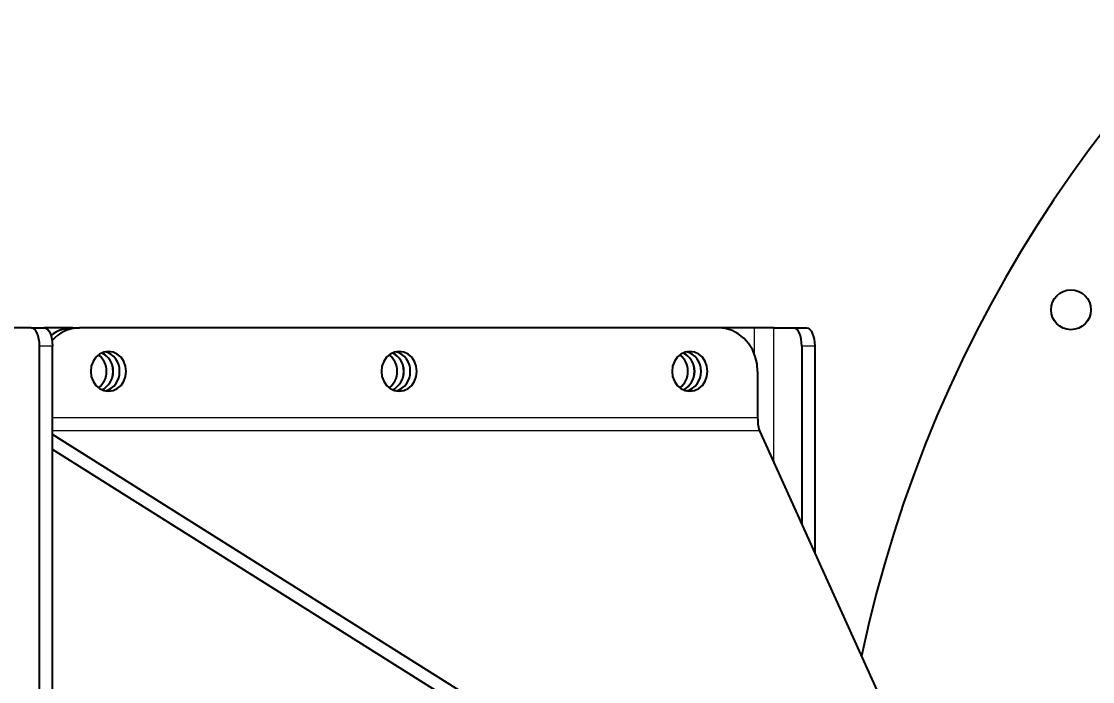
# Paper-space layout 'Лист1' of a CAD drawing. Header units: millimetres. Extents: x 0 to 594, y -1 to 420.
# Drawn here: x 181.35 to 196.12, y 76.34 to 85.45 of the extents above; entities that cross this region are included whole.
import ezdxf

# ---------------------------------------------------------------- set-up
doc = ezdxf.new("R2010")
doc.units = ezdxf.units.MM
doc.linetypes.add('SLD-Осевая', pattern=[19.05, 15.24, -1.27, 1.27, -1.27])
doc.linetypes.add('SLD-Сплошная', pattern=[0])
doc.styles.add('SLDTEXTSTYLE1', font='')
doc.styles.add('SLDTEXTSTYLE2', font='')
doc.styles.get('SLDTEXTSTYLE1').set_extended_font_data('ГОСТ тип А', italic=True)
doc.styles.get('SLDTEXTSTYLE2').set_extended_font_data('ГОСТ тип А')
doc.dimstyles.new('SLDDIMSTYLE2', dxfattribs={"dimtxt": 3.5, "dimasz": 3, "dimexe": 0, "dimexo": 0.0625, "dimgap": 0.875, "dimtad": 0, "dimtih": 1, "dimtoh": 1, "dimdec": 0, "dimlfac": 20, "dimrnd": 1e-09, "dimzin": 12, "dimdsep": 46, "dimtxsty": 'SLDTEXTSTYLE1', "dimsah": 1, "dimcen": 0, "dimadec": 0, "dimazin": 3, "dimtfac": 1, "dimtmove": 0, "dimatfit": 3, "dimfxl": 1, "dimfrac": 2, "dimtolj": 1, "dimtzin": 12, "dimarcsym": 0})
doc.dimstyles.new('SLDDIMSTYLE3', dxfattribs={"dimtxt": 3.5, "dimasz": 3, "dimexe": 0, "dimexo": 0.0625, "dimgap": 0.875, "dimtad": 2, "dimdec": 0, "dimlfac": 20, "dimrnd": 1e-09, "dimzin": 12, "dimdsep": 46, "dimtxsty": 'SLDTEXTSTYLE1', "dimsah": 1, "dimcen": 0.09, "dimadec": 0, "dimazin": 3, "dimtfac": 1, "dimtofl": 0, "dimtmove": 0, "dimatfit": 3, "dimfxl": 1, "dimfrac": 2, "dimtolj": 1, "dimtzin": 12, "dimarcsym": 0})

# ---------------------------------------------------------------- blocks, each defined once
blk = doc.blocks.new('_D_2')
at = {"color": 7, "linetype": 'SLD-Сплошная', "lineweight": 0, "transparency": 16777216}
for p, q in [((170.279, 113.963), (148.273, 113.963)), ((180.609, 103.446), (170.279, 113.963)), ((240.48, 42.49), (180.609, 103.446)), ((240.48, 42.49), (242.582, 40.35))]:
    blk.add_line(p, q, dxfattribs=at)
at = {"color": 7, "linetype": 'SLD-Сплошная', "lineweight": 18, "transparency": 16777216}
for points in [[(180.609, 103.446), (178.863, 105.937), (178.15, 105.236)], [(240.48, 42.49), (242.226, 40), (242.939, 40.7)]]:
    blk.add_solid(points, dxfattribs=at)
at = {"color": 7, "linetype": 'SLD-Сплошная', "lineweight": 18, "transparency": 16777216, "char_height": 3.5, "attachment_point": 1, "style": 'SLDTEXTSTYLE2'}
for s, insert in [('%%c', (148.273, 118.475)), ('1710', (153.376, 118.5)), ('.*', (164.07, 118.5))]:
    blk.add_mtext(s, dxfattribs=dict(at, insert=insert))
blk = doc.blocks.new('_D_3')
at = {"color": 7, "linetype": 'SLD-Сплошная', "lineweight": 0, "transparency": 16777216}
for p, q in [((191.85, 115.349), (276.298, 115.349)), ((275.298, 115.349), (275.298, 30.588)), ((191.85, 30.588), (276.298, 30.588))]:
    blk.add_line(p, q, dxfattribs=at)
at = {"color": 7, "linetype": 'SLD-Сплошная', "lineweight": 18, "transparency": 16777216}
for points in [[(275.298, 115.349), (274.798, 112.349), (275.798, 112.349)], [(275.298, 30.588), (275.798, 33.588), (274.798, 33.588)]]:
    blk.add_solid(points, dxfattribs=at)
at = {"color": 7, "linetype": 'SLD-Сплошная', "lineweight": 18, "transparency": 16777216, "char_height": 3.5, "attachment_point": 1, "rotation": 90, "style": 'SLDTEXTSTYLE2'}
for s, insert in [('*', (270.787, 76.174)), ('1695', (270.787, 65.48))]:
    blk.add_mtext(s, dxfattribs=dict(at, insert=insert))

psp = doc.layouts.new('Лист1')

# ---------------------------------------------------------------- linework, layer by layer
at = {"color": 7, "linetype": 'SLD-Сплошная', "lineweight": 25}
for p, q in [((181.4817, 81.2181), (181.2093, 81.2181)), ((181.4817, 81.2181), (181.6599, 81.2181)), ((182.0541, 81.2181), (181.6599, 81.2181)), ((182.0541, 81.2181), (182.1449, 81.2181)), ((190.9658, 81.2181), (182.1449, 81.2181)), ((191.4542, 81.2181), (190.9658, 81.2181)), ((191.7232, 81.2181), (191.4542, 81.2181)), ((191.7232, 81.2181), (191.9956, 81.2181)), ((191.9956, 81.2181), (192.1738, 81.2181)), ((181.5952, 64.9681), (181.5952, 80.9681)), ((181.7734, 64.9681), (181.7734, 80.9681)), ((192.1091, 80.9681), (192.1091, 78.5059)), ((192.2873, 80.9681), (192.2873, 78.1129)), ((191.5004, 80.6181), (191.5004, 79.9781)), ((191.5244, 79.7953), (193.2599, 75.9681)), ((187.8004, 75.9537), (181.7734, 79.7455)), ((187.7636, 75.7709), (181.7734, 79.5395))]:
    psp.add_line(p, q, dxfattribs=at)
at = {"color": 8, "linetype": 'SLD-Сплошная', "lineweight": 18}
for p, q in [((191.4542, 81.2181), (191.4542, 80.8622)), ((191.7232, 79.3569), (191.7232, 81.2181)), ((181.7734, 80.9681), (181.5952, 80.9681)), ((192.2873, 80.9681), (192.1091, 80.9681)), ((191.5004, 79.9781), (181.7734, 79.9781)), ((191.5244, 79.7953), (181.7734, 79.7953))]:
    psp.add_line(p, q, dxfattribs=at)
at = {"color": 7, "linetype": 'SLD-Сплошная', "lineweight": 25, "flags": 128}
for points in [[(181.5952, 80.9681), (181.593, 81.0169), (181.5866, 81.0638), (181.5761, 81.107), (181.562, 81.1449), (181.5448, 81.176), (181.5251, 81.1991), (181.5038, 81.2133), (181.4817, 81.2181)], [(181.6599, 81.2181), (181.682, 81.2133), (181.7033, 81.1991), (181.723, 81.176), (181.7402, 81.1449), (181.7543, 81.107), (181.7648, 81.0638), (181.7712, 81.0169), (181.7734, 80.9681)], [(191.5004, 80.6181), (191.4923, 80.7223), (191.4682, 80.8233), (191.4288, 80.9181), (191.3754, 81.0038), (191.3095, 81.0777), (191.2331, 81.1377), (191.1487, 81.1819), (191.0587, 81.209), (190.9658, 81.2181)], [(192.1091, 80.9681), (192.1069, 81.0169), (192.1004, 81.0638), (192.0899, 81.107), (192.0758, 81.1449), (192.0586, 81.176), (192.039, 81.1991), (192.0177, 81.2133), (191.9956, 81.2181)], [(192.1738, 81.2181), (192.1959, 81.2133), (192.2172, 81.1991), (192.2368, 81.176), (192.254, 81.1449), (192.2682, 81.107), (192.2786, 81.0638), (192.2851, 81.0169), (192.2873, 80.9681)], [(182.3008, 80.6181), (182.3091, 80.5469), (182.3336, 80.4806), (182.3726, 80.4237), (182.4233, 80.38), (182.4824, 80.3525), (182.5458, 80.3431), (182.6092, 80.3525), (182.6683, 80.38), (182.7191, 80.4237), (182.758, 80.4806), (182.7825, 80.5469), (182.7908, 80.6181), (182.7825, 80.6893), (182.758, 80.7556), (182.7191, 80.8126), (182.6683, 80.8563), (182.6092, 80.8838), (182.5458, 80.8931), (182.4824, 80.8838), (182.4233, 80.8563), (182.3726, 80.8126), (182.3336, 80.7556), (182.3091, 80.6893), (182.3008, 80.6181)], [(186.3103, 80.6181), (186.3187, 80.5469), (186.3431, 80.4806), (186.3821, 80.4237), (186.4328, 80.38), (186.4919, 80.3525), (186.5553, 80.3431), (186.6188, 80.3525), (186.6779, 80.38), (186.7286, 80.4237), (186.7675, 80.4806), (186.792, 80.5469), (186.8004, 80.6181), (186.792, 80.6893), (186.7675, 80.7556), (186.7286, 80.8126), (186.6779, 80.8563), (186.6188, 80.8838), (186.5553, 80.8931), (186.4919, 80.8838), (186.4328, 80.8563), (186.3821, 80.8126), (186.3431, 80.7556), (186.3187, 80.6893), (186.3103, 80.6181)], [(190.3199, 80.6181), (190.3282, 80.5469), (190.3527, 80.4806), (190.3916, 80.4237), (190.4424, 80.38), (190.5015, 80.3525), (190.5649, 80.3431), (190.6283, 80.3525), (190.6874, 80.38), (190.7381, 80.4237), (190.7771, 80.4806), (190.8016, 80.5469), (190.8099, 80.6181), (190.8016, 80.6893), (190.7771, 80.7556), (190.7381, 80.8126), (190.6874, 80.8563), (190.6283, 80.8838), (190.5649, 80.8931), (190.5015, 80.8838), (190.4424, 80.8563), (190.3916, 80.8126), (190.3527, 80.7556), (190.3282, 80.6893), (190.3199, 80.6181)]]:
    psp.add_lwpolyline(points, dxfattribs=at)
at = {"color": 7, "linetype": 'SLD-Осевая', "lineweight": 18}
psp.add_circle((210.5445, 72.9681), 42.7205, dxfattribs=at)
at = {"color": 7, "linetype": 'SLD-Сплошная', "lineweight": 25}
psp.add_circle((195.8221, 81.4681), 0.275, dxfattribs=at)
for centre, radius, start, end in [((210.5445, 72.9681), 35, 270, 168.46304), ((210.5445, 72.9681), 35, 90, 168.46304), ((210.5445, 72.9681), 18, 270, 168.07161), ((182.0575, 80.7211), 0.497, 90.3941, 127.88733), ((182.1524, 80.7075), 0.5107, 90.84684, 138.81645), ((182.2268, 80.6181), 0.2927, 308.65362, 51.34638), ((182.3335, 80.6259), 0.2759, 358.38783, 63.86095), ((182.3268, 80.6181), 0.2858, 296.64921, 63.35079), ((182.4341, 80.6305), 0.2662, 357.33226, 75.57501), ((186.2363, 80.6181), 0.2927, 308.65362, 51.34638), ((186.343, 80.6259), 0.2759, 358.38783, 63.86095), ((186.3364, 80.6181), 0.2858, 296.64921, 63.35079), ((186.4436, 80.6305), 0.2662, 357.33226, 75.57501), ((190.2458, 80.6181), 0.2927, 308.65362, 51.34638), ((190.3525, 80.6259), 0.2759, 358.38783, 63.86095), ((190.3459, 80.6181), 0.2858, 296.64921, 63.35079), ((190.4532, 80.6305), 0.2662, 357.33226, 75.57501), ((182.3357, 80.609), 0.2737, 295.85155, 1.89966), ((182.4341, 80.6057), 0.2662, 284.42499, 2.66774), ((186.3452, 80.609), 0.2737, 295.85155, 1.89966), ((186.4436, 80.6057), 0.2662, 284.42499, 2.66774), ((190.3547, 80.609), 0.2737, 295.85155, 1.89966), ((190.4532, 80.6057), 0.2662, 284.42499, 2.66774)]:
    psp.add_arc(centre, radius, start, end, dxfattribs=at)
at = {"color": 8, "linetype": 'SLD-Сплошная', "lineweight": 18}
psp.add_arc((210.5445, 72.9681), 33.5947, 270, 165.78423, dxfattribs=at)
at = {"color": 7, "linetype": 'SLD-Сплошная', "lineweight": 25}
psp.add_ellipse((191.5407, 79.9781), major_axis=(0, 0.2), ratio=0.2015387, start_param=1.5707963, end_param=2.7233683, dxfattribs=at)

# ---------------------------------------------------------------- dimensions: what is measured, and where the dimension line sits
at = {"color": 7, "linetype": 'SLD-Сплошная', "lineweight": 18}
dim = psp.add_diameter_dim_2p(p1=(180.6089, 103.4461), p2=(240.4801, 42.4902), text='<>.*', dimstyle='SLDDIMSTYLE2', dxfattribs=at)
dim.commit()
dim.dimension.update_dxf_attribs({"geometry": '_D_2', "text_midpoint": (157.7758, 116.7343), "dimtype": 163})
dim = psp.add_linear_dim(base=(275.2983, 30.5877), p1=(191.8496, 115.3486), p2=(191.8496, 30.5877), angle=90, text='<>*', dimstyle='SLDDIMSTYLE3', dxfattribs=at)
dim.commit()
dim.dimension.update_dxf_attribs({"geometry": '_D_3', "text_midpoint": (275.2983, 71.7629), "dimtype": 160})

doc.saveas('drawing.dxf')
